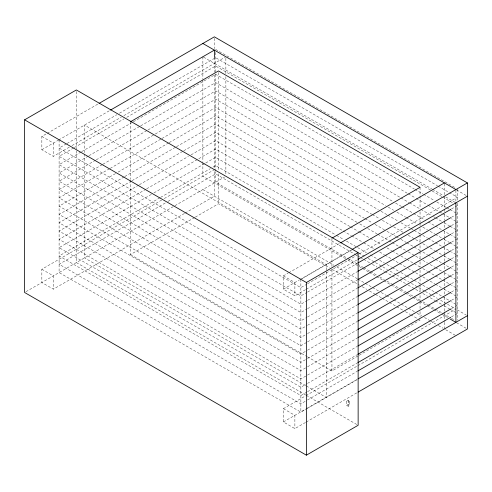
<?xml version="1.0" encoding="UTF-8"?>
<svg xmlns="http://www.w3.org/2000/svg" width="492" height="492" viewBox="0 0 492 492"><rect width="100%" height="100%" fill="white"/><g stroke="black" fill="none" stroke-linecap="round" stroke-linejoin="round"><path stroke-width="0.37" stroke-dasharray="2.46 1.84" d="M69.323 147.139L53.351 156.358L41.851 149.716L41.851 136.438L46.512 133.744M47.177 133.363L98.406 103.781M41.851 149.716L58.486 140.109M58.677 140.005L109.722 110.534M66.402 143.842L59.101 148.055L300.864 287.635L306.83 284.185M67.066 143.461L116.807 114.741M119.464 113.209L215.637 57.681L437.468 185.755M71.986 145.601L121.223 117.176M123.879 115.638L225.231 57.121M73.695 147.932L59.101 156.358L300.864 295.932L306.83 292.488M74.36 147.551L124.107 118.83M126.758 117.299L215.637 65.983L442.117 196.738M80.989 152.022L59.101 164.654L300.864 304.234L306.83 300.79M81.654 151.634L132.729 122.151M133.393 121.77L215.637 74.286L414.221 188.934M88.289 156.105L59.101 172.956L300.864 312.537L306.83 309.087M88.954 155.724L140.023 126.241M140.687 125.854L215.637 82.582L407.579 193.399M95.583 160.195L59.101 181.259L300.864 320.833L306.83 317.389M96.248 159.814L147.317 130.325M147.981 129.943L215.637 90.885L400.273 197.483M102.219 164.666L59.101 189.555L300.864 329.136L306.83 325.692M102.877 164.285L154.617 134.414M155.281 134.033L215.637 99.187L392.967 201.566M109.513 168.756L59.101 197.858L300.864 337.438L306.83 333.988M110.177 168.375L161.247 138.885M161.911 138.504L215.637 107.484L385.666 205.65M115.485 173.608L59.101 206.16L300.864 345.735L306.83 342.291M118.135 172.077L168.547 142.975M169.205 142.594L215.637 115.786L378.36 209.733M124.107 176.929L59.101 214.457L300.864 354.037L306.83 350.587M124.765 176.548L175.841 147.065M176.505 146.678L215.637 124.089L371.718 214.198M131.401 181.019L59.101 222.759L300.864 362.34L306.83 358.889M132.065 180.638L183.135 151.149M183.799 150.767L215.637 132.385L364.412 218.282M138.695 185.109L59.101 231.062L300.864 370.636L306.83 367.192M139.359 184.721L188.442 156.388M191.093 154.857L215.637 140.687L357.106 222.359M145.995 189.192L59.101 239.358L300.864 378.938L306.83 375.488M146.659 188.811L215.637 148.99L349.8 226.443M151.296 194.432L59.101 247.66L300.864 387.241L306.83 383.791M153.953 192.901L205.023 163.412M205.687 163.03L215.637 157.286L342.493 230.527M159.925 197.753L59.101 255.963L300.864 395.537L306.83 392.093M160.583 197.372L210.33 168.651M212.981 167.12L215.637 165.589L335.851 234.992M184.432 213.485L53.351 289.161L41.851 282.525L41.851 269.241L161.616 200.096M164.279 198.559L214.371 169.635M165.226 202.993L59.101 264.259L300.864 403.84L306.83 400.39M167.883 201.462L215.637 173.885L357.106 255.563M25.928 291.719L224.592 177.015M185.097 213.104L214.371 196.197L214.371 170.662M130.386 180.152L130.386 254.616L194.635 217.519M195.299 217.138L218.485 203.75L329.572 267.888M305.526 289.653L294.88 295.803L283.38 289.161L283.38 275.883L288.035 273.189M288.699 272.808L339.271 243.614M283.38 289.161L299.536 279.831M300.206 279.45L351.909 249.592M302.162 278.583L351.934 249.844M307.494 283.804L358.563 254.315M359.228 253.933L457.394 197.261L450.088 193.042M306.19 289.271L357.426 259.69M307.494 292.107L357.241 263.386M451.422 209.008L457.394 205.558M307.494 300.403L357.241 271.682M451.422 217.304L457.394 213.86L450.088 209.641M307.494 308.705L357.241 279.985M451.422 225.607L457.394 222.163L451.416 218.712M307.494 317.008L357.241 288.287M451.422 233.909L457.394 230.459L450.088 226.246M307.494 325.304L357.241 296.584M451.422 242.205L457.394 238.761L451.416 235.311M307.494 333.607L357.241 304.886M451.422 250.508L457.394 247.064L450.088 242.845M307.494 341.909L357.241 313.189M451.422 258.81L457.394 255.36L451.416 251.91M307.494 350.206L357.241 321.485M451.422 267.107L457.394 263.663L450.088 259.444M307.494 358.508L357.241 329.788M451.422 275.409L457.394 271.965L451.416 268.515M307.494 366.811L357.241 338.09M451.422 283.712L457.394 280.262L450.088 276.043M307.494 375.107L357.241 346.386M451.422 292.008L457.394 288.564L451.416 285.114M307.494 383.409L357.241 354.689M451.422 300.311L457.394 296.867L450.088 292.648M307.328 356.774L331.946 370.986L358.44 355.691M359.105 355.304L420.045 320.12L418.046 318.97M307.494 391.706L357.241 362.991M451.422 308.613L457.394 305.163L451.416 301.713M305.526 422.462L294.88 428.606L283.38 421.964L283.38 408.686L305.335 396.011M305.999 395.623L357.235 366.048M357.899 365.661L455.899 309.081L446.588 303.712M307.494 400.008L357.241 371.288M451.422 316.909L457.394 313.465L450.088 309.247M283.38 421.964L305.526 409.178M305.999 408.907L357.426 379.215M59.101 139.753L59.101 272.562L300.864 412.136L306.83 408.692M307.377 408.378L357.241 379.59M306.19 422.074L357.426 392.499M346.639 401.214L348.188 400.322L349.744 401.214L349.744 405.365L348.188 406.263L346.639 405.365L346.639 401.214L348.188 402.112L349.744 401.214M346.639 405.365L348.188 404.467L349.744 405.365M215.637 49.384L362.419 134.125M363.084 134.507L456.066 188.19M456.539 189.924L466.121 195.459M438.132 186.142L449.424 192.661M203.51 57.121L431.767 188.903M432.431 189.291L443.071 195.429M445.678 196.935L455.26 202.47M442.782 197.126L453.409 203.257M414.885 189.322L422.856 193.922M423.52 194.303L434.147 200.441M436.804 201.972L446.103 207.341M446.767 207.722L449.424 209.26M408.243 193.787L415.549 198.005M416.214 198.387L427.505 204.906M428.169 205.287L438.796 211.425M439.461 211.806L442.117 213.343M442.782 213.725L448.759 217.175M400.937 197.87L408.907 202.47M409.572 202.852L420.199 208.989M420.863 209.371L430.826 215.121M433.483 216.658L434.811 217.421M435.475 217.808L441.453 221.259M444.11 222.79L449.424 225.859M395.623 203.098L401.601 206.554M402.265 206.935L412.893 213.073M413.557 213.454L424.184 219.592M428.169 221.892L434.811 225.723M435.475 226.111L442.117 229.942M442.782 230.324L448.759 233.78M388.323 207.181L393.631 210.25M396.952 212.169L405.586 217.15M406.251 217.538L416.878 223.669M422.856 227.126L427.505 229.807M430.162 231.338L434.811 234.026M435.475 234.407L441.453 237.857M444.11 239.395L449.424 242.464M381.017 211.265L386.995 214.715M387.659 215.102L398.28 221.234M400.937 222.771L410.236 228.14M410.9 228.522L413.557 230.053M414.221 230.44L420.199 233.891M422.856 235.422L427.505 238.11M428.169 238.491L434.811 242.322M435.475 242.71L442.117 246.541M442.782 246.929L448.759 250.379M372.382 214.58L379.689 218.799M382.346 220.33L390.98 225.318M393.631 226.849L402.93 232.218M408.243 235.287L420.199 242.187M422.856 243.725L427.505 246.406M430.162 247.943L434.811 250.625M435.475 251.006L441.453 254.462M444.11 255.994L449.424 259.063M365.076 218.663L372.382 222.882M375.039 224.413L384.338 229.782M386.995 231.32L395.623 236.301M396.288 236.683L398.28 237.839M400.937 239.37L406.251 242.439M406.915 242.82L413.557 246.658M414.221 247.039L420.199 250.489M422.856 252.021L427.505 254.708M428.169 255.09L434.811 258.927M435.475 259.309L442.117 263.146M442.782 263.527L448.759 266.978M359.763 223.897L365.076 226.966M367.733 228.497L377.032 233.866M377.696 234.247L388.323 240.385M388.988 240.766L391.638 242.304M392.302 242.685L398.944 246.523M399.609 246.904L405.586 250.354M408.243 251.886L420.199 258.792M422.856 260.323L427.505 263.011M430.162 264.542L434.811 267.224M435.475 267.611L441.453 271.061M444.11 272.593L449.424 275.661M350.464 226.83L358.434 231.431M359.099 231.812L369.726 237.95M370.39 238.331L381.017 244.469M386.995 247.919L391.638 250.6M392.302 250.988L398.28 254.438M400.937 255.969L406.251 259.038M406.915 259.419L413.557 263.257M414.221 263.638L420.199 267.088M422.856 268.626L427.505 271.307M428.169 271.695L434.811 275.526M435.475 275.907L442.117 279.745M442.782 280.126L448.759 283.577M343.158 230.908L351.128 235.514M351.792 235.896L363.084 242.415M363.748 242.796L373.711 248.552M379.689 252.002L384.338 254.684M385.002 255.065L391.638 258.903M392.302 259.284L398.944 263.122M399.609 263.503L405.586 266.953M408.243 268.491L420.199 275.391M422.856 276.922L427.505 279.61M430.162 281.141L434.811 283.829M435.475 284.21L441.453 287.66M444.11 289.198L449.424 292.26M336.516 235.379L343.822 239.592M346.479 241.129L366.405 252.63M370.39 254.93L377.032 258.767M379.689 260.299L384.338 262.986M386.995 264.518L391.638 267.205M392.302 267.587L398.28 271.037M400.937 272.574L406.251 275.637M406.915 276.024L413.557 279.856M414.221 280.243L420.199 283.693M422.856 285.225L427.505 287.912M428.169 288.294L434.811 292.125M435.475 292.512L442.117 296.344M442.782 296.731L448.759 300.182M358.834 253.042L364.154 256.117M368.145 258.417L374.793 262.254M375.457 262.642L382.106 266.48M382.77 266.861L387.425 269.548M390.082 271.086L396.066 274.536M396.73 274.923L403.378 278.761M404.043 279.142L408.698 281.83M411.355 283.367L424.651 291.043M425.316 291.424L431.964 295.268M432.628 295.649L437.283 298.337M440.611 300.255L445.924 303.324M457.179 309.819L466.121 314.985M357.77 255.945L359.763 257.095M360.427 257.482L363.084 259.013M363.748 259.401L369.726 262.851M372.382 264.382L377.032 267.07M379.689 268.601L384.338 271.283M385.002 271.67L391.638 275.502M392.302 275.889L398.944 279.72M399.609 280.102L405.586 283.558M408.243 285.089L420.199 291.99M422.856 293.527L427.505 296.209M430.162 297.746L434.811 300.428M435.475 300.809L441.453 304.265M444.11 305.796L449.424 308.865M357.106 263.866L215.637 182.188L215.637 171.622M357.77 264.247L363.084 267.316M363.748 267.697L369.726 271.147M370.39 271.535L377.032 275.366M379.689 276.904L384.338 279.585M386.995 281.117L391.638 283.804M392.302 284.185L398.28 287.635M400.937 289.173L406.251 292.242M406.915 292.623L413.557 296.461M414.221 296.842L420.199 300.292M422.856 301.824L427.505 304.511M428.169 304.892L434.811 308.73M435.475 309.111L442.117 312.949M442.782 313.33L448.759 316.78M451.416 318.312L454.737 320.231M345.538 258.651L202.87 176.277L202.87 162.489M347.998 260.065L362.161 268.245M362.622 268.515L368.606 271.965M369.271 272.353L376.122 276.307M376.589 276.572L383.434 280.526M383.901 280.797L390.746 284.751M391.214 285.016L397.395 288.589M399.855 290.009L404.707 292.808M405.174 293.078L412.019 297.033M412.683 297.414L419.135 301.135M419.799 301.522L433.292 309.314M433.962 309.696L441.072 313.804M441.736 314.185L448.587 318.139M456.539 322.734L466.121 328.269M202.87 189.561L334.037 265.286M336.7 266.824L357.309 278.724M357.973 279.105L364.621 282.943M365.285 283.33L371.934 287.168M372.598 287.549L378.582 291.006M381.238 292.537L385.894 295.225M386.558 295.612L393.206 299.45M393.871 299.831L400.519 303.669M401.183 304.056L407.831 307.894M408.495 308.275L414.479 311.731M417.142 313.269L421.792 315.956M424.455 317.488L429.774 320.556M430.438 320.944L435.752 324.013M438.415 325.55L443.071 328.238M445.678 329.738L455.26 335.273M332.235 269.425L359.511 285.175M362.167 286.707L366.829 289.401M369.486 290.932L374.812 294.007M375.476 294.388L381.46 297.844M382.124 298.232L388.778 302.07M389.443 302.457L396.097 306.295M396.761 306.682L402.745 310.138M405.408 311.676L410.064 314.363M410.728 314.745L417.382 318.588M41.851 136.438L53.351 143.074L53.351 156.358M283.38 275.883L294.88 282.519L294.88 295.803M130.386 254.616L306.664 356.392M305.692 385.574L84.519 257.888L84.519 154.254M306.356 385.962L326.282 397.462L326.282 270.797M305.637 394.978L76.358 262.599L76.358 149.808M306.301 395.359L356.811 424.522M41.851 269.241L53.351 275.883L53.351 289.161M283.38 408.686L294.88 415.328L294.88 428.606M457.394 188.959L457.394 200.281M457.394 203.294L457.394 320.255M455.899 190.324L455.899 201.05M444.399 183.657L444.399 194.721M444.399 196.197L444.399 208.454M444.399 209.223L444.399 211.523M444.399 214.586L444.399 219.949M444.399 220.717L444.399 228.38M444.399 231.443L444.399 236.806M444.399 237.575L444.399 244.469M444.399 247.531L444.399 253.663M444.399 254.425L444.399 261.326M444.399 262.088L444.399 269.751M444.399 272.814L444.399 278.177M444.399 278.946L444.399 286.608M444.399 287.371L444.399 294.271M444.399 297.334L444.399 303.466M444.399 304.228L444.399 311.128M444.399 311.891L444.399 321.627M444.399 322.365L444.399 329.007M420.045 187.317L420.045 208.811M420.045 211.88L420.045 222.63M420.045 223.399L420.045 225.699M420.045 228.768L420.045 234.143M420.045 234.912L420.045 242.587M420.045 245.656L420.045 251.031M420.045 251.799L420.045 258.712M420.045 261.781L420.045 267.156M420.045 270.225L420.045 275.6M420.045 278.669L420.045 284.044M420.045 284.813L420.045 292.488M420.045 295.557L420.045 300.932M420.045 301.701L420.045 308.607M420.045 311.676L420.045 317.051M348.188 400.322L348.188 406.263M331.946 238.177L331.946 266.584M331.946 269.653L331.946 370.986M326.282 270.034L326.282 264.659L84.519 125.079L84.519 153.486M300.864 279.333L300.864 412.136M225.871 58.284L225.871 73.609M225.871 76.672L225.871 175.515M218.485 72.484L218.485 170.742M218.485 173.811L218.485 203.75M215.637 52.398L215.637 72.773M215.637 74.286L215.637 170.872M214.371 38.308L214.371 48.634M214.371 57.49L214.371 72.33M214.371 74.889L214.371 169.894M202.87 56.752L202.87 78.972M202.87 79.741L202.87 161.72M130.386 121.813L130.386 179.383M76.358 91.487L76.358 149.039"/><path stroke-width="0.74" d="M24.6 119.833L76.358 89.956L358.139 252.636L358.139 425.285L306.381 455.168L24.6 292.482L24.6 119.833L306.381 282.519L358.139 252.636M99.07 103.4L214.371 36.832L467.4 182.919L467.4 329.007L358.09 392.112M110.577 110.042L214.371 50.11L214.371 57.49M130.386 121.813L218.485 70.946L420.045 187.317L332.604 237.796M340.599 242.845L444.399 182.919M352.1 249.481L467.4 182.919M358.09 259.309L467.4 196.197M357.905 262.999L450.758 209.389M357.905 271.301L450.758 217.692M357.905 279.604L450.758 225.988M357.905 287.9L450.758 234.29M357.905 296.202L450.758 242.593M357.905 304.505L450.758 250.889M357.905 312.801L450.758 259.192M357.905 321.104L450.758 267.494M357.905 329.406L450.758 275.791M357.905 337.703L450.758 284.093M357.905 346.005L450.758 292.396M357.905 354.308L450.758 300.692M357.905 362.604L450.758 308.994M357.905 370.906L450.758 317.297M358.09 378.834L467.4 315.723M202.87 43.474L455.899 189.555M450.149 319.044L455.899 322.365L455.899 202.839M306.381 282.519L306.381 455.168"/></g></svg>
